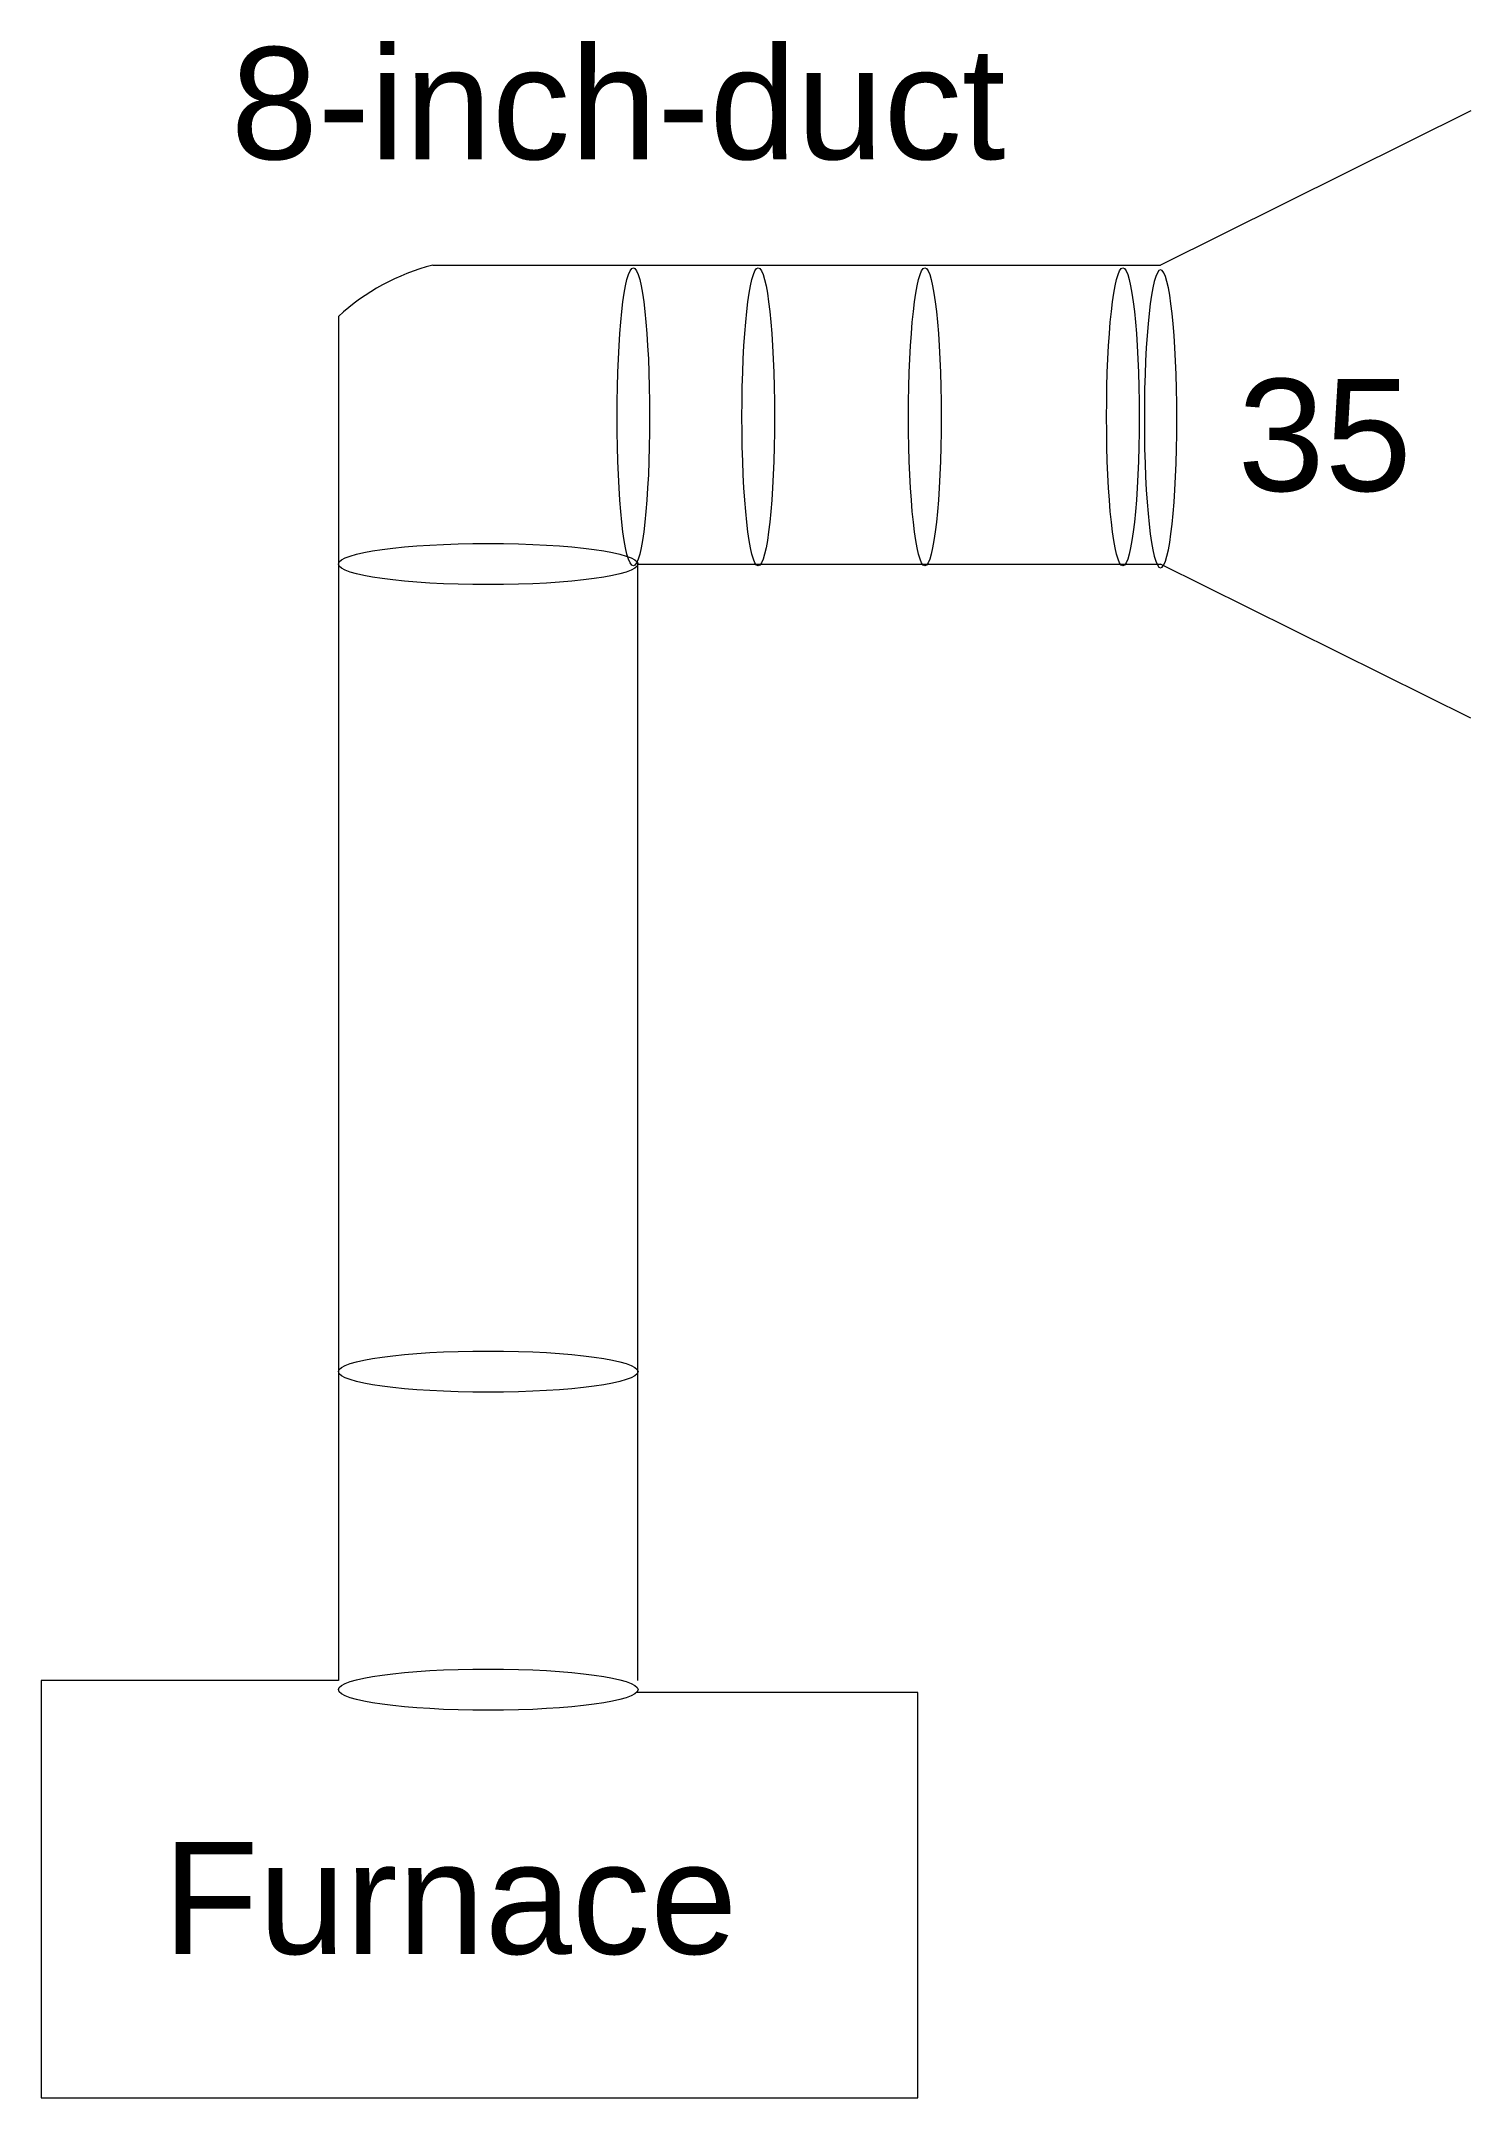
# Model space of a CAD drawing. Header units: inches. Extents: x 28.7 to 66.9, y 294.2 to 349.2.
import ezdxf
from ezdxf.enums import TextEntityAlignment as Align

# ---------------------------------------------------------------- set-up
doc = ezdxf.new("R2010")
doc.units = ezdxf.units.IN
doc.header["$MEASUREMENT"] = 0
doc.layers.get('0').update_dxf_attribs({"color": 1, "lineweight": 9})
for name, color, linetype, lineweight in [('A102-2nd-floorplan-no-dimensions', 7, 'Continuous', 9), ('A103-2nd-floor-dimensions', 7, 'Continuous', 9), ('E102-2nd-floor-electrical', 7, 'Continuous', 9)]:
    doc.layers.add(name, color=color, linetype=linetype, lineweight=lineweight)
doc.styles.add('Reg', font='Arial.ttf', dxfattribs={"height": 3})

# ---------------------------------------------------------------- blocks, each defined once
blk = doc.blocks.new('duplex')
at = {"style": 'Reg'}
blk.add_attdef('ID', text='', height=3, dxfattribs=at).set_placement((292.549, 61.462), align=Align.MIDDLE_CENTER)

msp = doc.modelspace()

# ---------------------------------------------------------------- linework, layer by layer
at = {"layer": 'A102-2nd-floorplan-no-dimensions'}
for p, q in [((66.915, 347.326), (58.614, 343.201)), ((39.14, 343.201), (58.614, 343.201)), ((39.14, 343.201), (40.254, 343.201)), ((36.614, 341.827), (36.614, 305.325)), ((36.614, 335.201), (36.614, 305.325)), ((36.614, 335.201), (36.614, 305.325)), ((44.614, 335.251), (44.614, 305.325)), ((44.614, 335.201), (44.631, 335.201)), ((44.631, 335.201), (58.614, 335.201)), ((66.915, 331.076), (58.614, 335.201)), ((36.614, 305.325), (28.661, 305.325)), ((28.661, 305.325), (28.661, 294.158)), ((52.121, 305.004), (44.592, 305.004))]:
    msp.add_line(p, q, dxfattribs=at)
msp.add_arc((40.623, 337.467), 5.923, 104.502, 132.5944, dxfattribs=at)
at = {"layer": 'A102-2nd-floorplan-no-dimensions', "extrusion": (0, 0, -1)}
for centre in [(44.506, 339.14), (47.849, 339.14), (52.306, 339.14), (57.604, 339.14)]:
    msp.add_ellipse(centre, major_axis=(0, 3.989), ratio=0.109202, start_param=-1.570796, end_param=4.712389, dxfattribs=at)
at = {"layer": 'A102-2nd-floorplan-no-dimensions'}
msp.add_ellipse((58.614, 339.087), major_axis=(0, 3.989), ratio=0.109202, start_param=-1.570796, end_param=4.712389, dxfattribs=at)
for centre in [(40.623, 335.201), (40.623, 313.591), (40.623, 305.081)]:
    msp.add_ellipse(centre, major_axis=(4.009, 0), ratio=0.137604, dxfattribs=at)
at = {"layer": 'A103-2nd-floor-dimensions'}
for p, q in [((52.121, 294.158), (52.121, 305.004)), ((28.661, 294.158), (52.121, 294.158))]:
    msp.add_line(p, q, dxfattribs=at)

# ---------------------------------------------------------------- block references
at = {"layer": 'A102-2nd-floorplan-no-dimensions'}
msp.add_blockref('duplex', (-248.45, 286.071), dxfattribs=at).add_auto_attribs({'ID': '8-inch-duct'})
at = {"layer": 'A103-2nd-floor-dimensions'}
msp.add_blockref('duplex', (-252.946, 238.047), dxfattribs=at).add_auto_attribs({'ID': 'Furnace'})
at = {"layer": 'E102-2nd-floor-electrical'}
ref = msp.add_blockref('duplex', (-229.543, 277.193), dxfattribs=at)
ref.add_attrib('ID', '35', dxfattribs={"height": 3, "style": 'Reg'}).set_placement((63.005, 338.656), align=Align.MIDDLE_CENTER)

doc.saveas('drawing.dxf')
